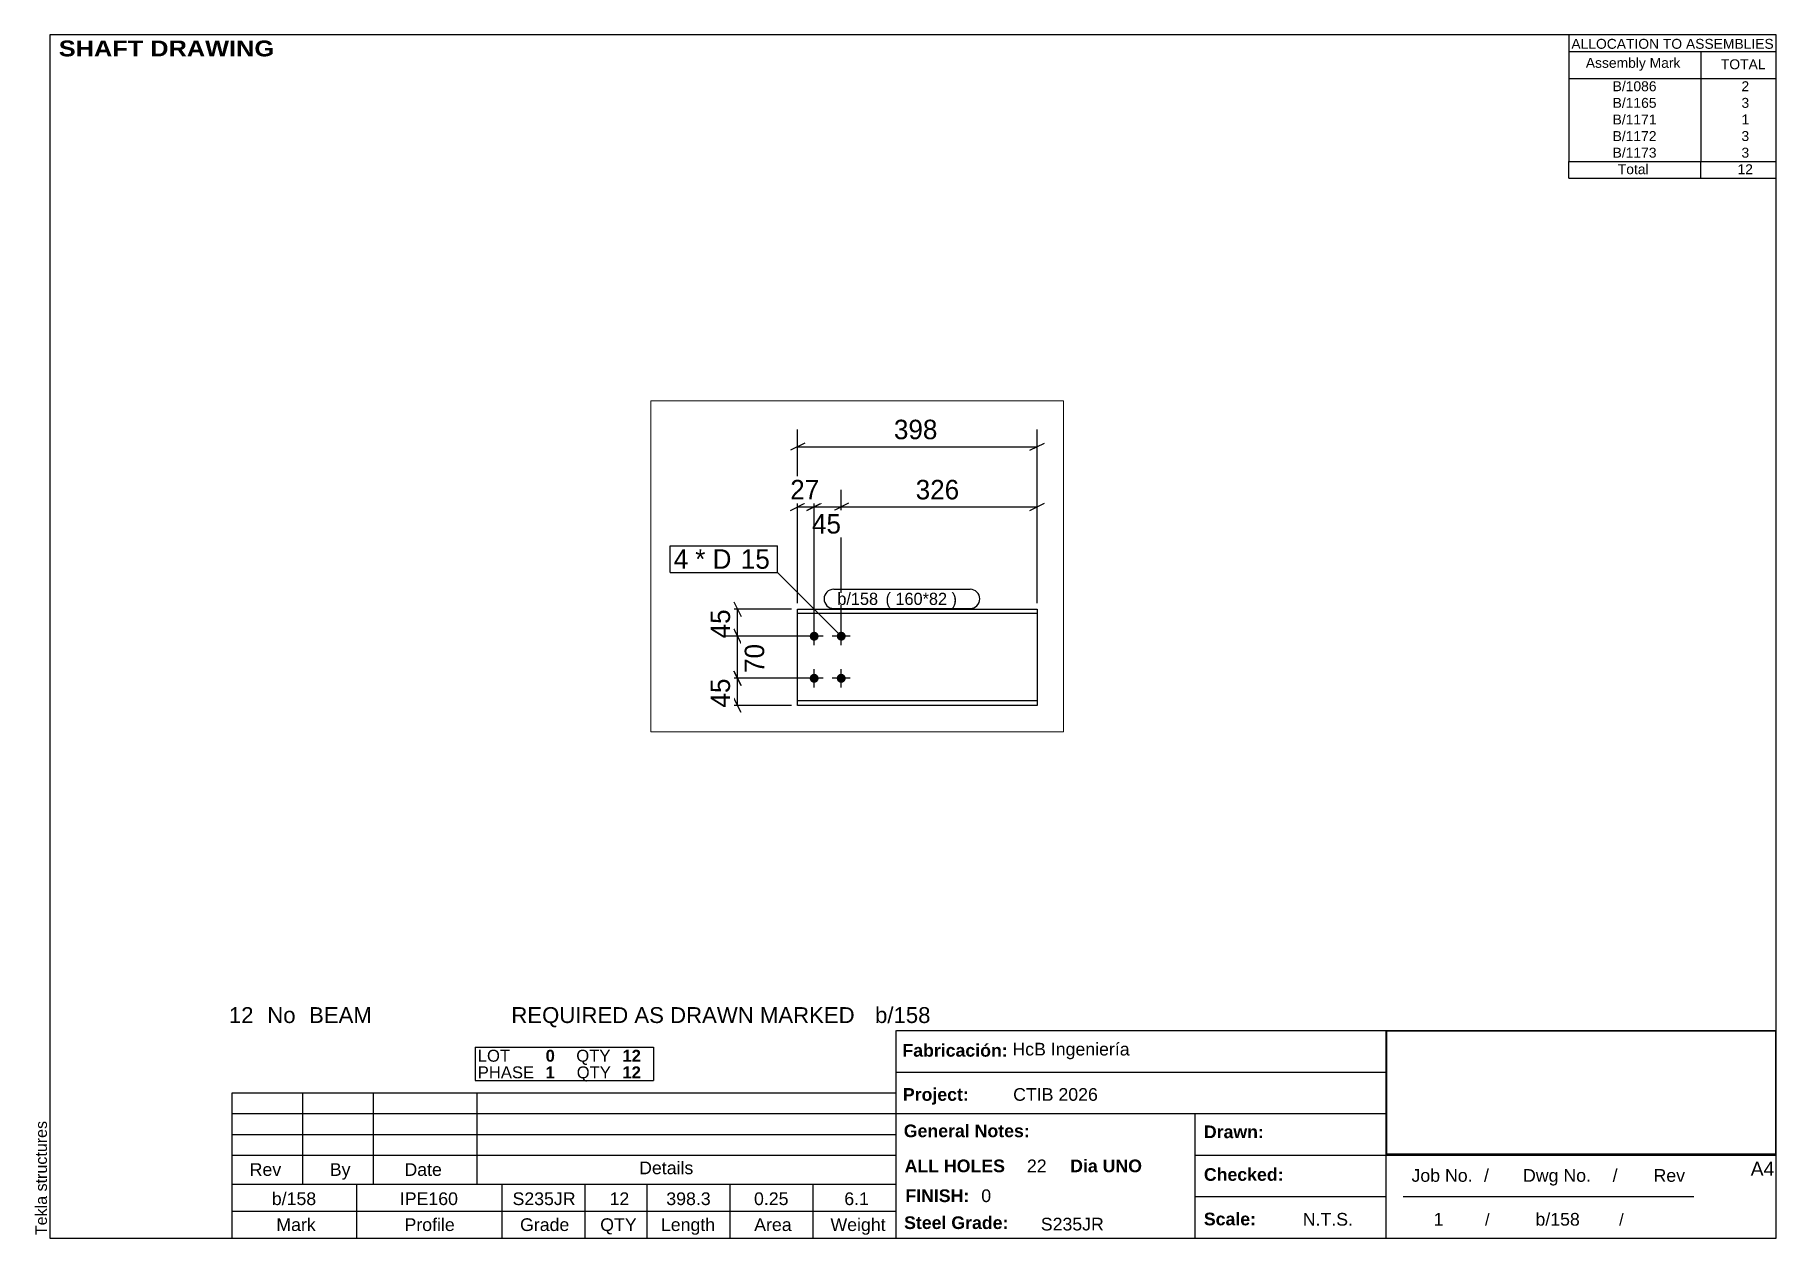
# Paper-space layout 'Layout1' of a CAD drawing. Header units: millimetres. Extents: x 2 to 292, y 5 to 205.
# The model-space entities are those that its viewports show. They can reach past a viewport. Long polylines and large blocks are cut down to what shows.
import ezdxf

# ---------------------------------------------------------------- set-up
doc = ezdxf.new("R2010")
doc.units = ezdxf.units.MM
doc.layers.add('Viewport layer', color=7, linetype='Continuous', plot=False)
doc.styles.add('Arial', font='ARIAL.TTF', dxfattribs={"height": 0.2})
doc.styles.add('Arial Black', font='ARIBLK.TTF', dxfattribs={"height": 0.2})
doc.styles.add('Arial Bold', font='ARIALBD.TTF', dxfattribs={"height": 0.2})
doc.styles.add('Comic Sans MS', font='COMIC.TTF', dxfattribs={"height": 0.2})

msp = doc.modelspace()

# ---------------------------------------------------------------- hatches: boundary and pattern name
at = {"linetype": 'Continuous'}
for points in [[(263.9, 159, -1), (278.9, 159, -1)], [(308.9, 159, -1), (323.9, 159, -1)], [(263.9, 89, -1), (278.9, 89, -1)], [(308.9, 89, -1), (323.9, 89, -1)]]:
    msp.add_hatch(color=3, dxfattribs=at).paths.add_polyline_path(points)

# ---------------------------------------------------------------- linework, layer by layer
at = {"color": 8, "linetype": 'Continuous'}
for p, q in [((243.9, 214), (243.9, 502.4)), ((642.2, 214), (642.2, 502.4)), ((255.9, 480), (231.9, 468)), ((243.9, 474), (642.2, 474)), ((630.2, 468), (654.2, 480)), ((243.9, 214), (243.9, 402.4)), ((259.4, 368), (283.4, 380)), ((271.4, 169), (271.4, 399.6)), ((328.4, 380), (304.4, 368)), ((328.4, 380), (304.4, 368)), ((316.4, 169), (316.4, 402.4)), ((316.4, 169), (316.4, 399.6)), ((630.2, 368), (654.2, 380)), ((642.2, 214), (642.2, 402.4)), ((271.4, 374), (316.4, 374)), ((316.4, 374), (642.2, 374)), ((233.9, 204), (115.5, 204)), ((137.9, 216), (149.9, 192)), ((143.9, 159), (143.9, 204)), ((261.4, 159), (115.5, 159)), ((149.9, 147), (137.9, 171)), ((261.4, 89), (118.3, 89)), ((149.9, 77), (137.9, 101)), ((233.9, 44), (115.5, 44)), ((149.9, 32), (137.9, 56))]:
    msp.add_line(p, q, dxfattribs=at)
at = {"color": 7, "linetype": 'Continuous'}
for p, q in [((210.3, 265.1), (210.3, 309.1)), ((316.4, 159), (210.3, 265.1)), ((243.9, 44), (243.9, 204)), ((243.9, 204), (642.2, 204)), ((642.2, 204), (642.2, 44)), ((642.2, 196.6), (243.9, 196.6)), ((642.2, 51.4), (243.9, 51.4)), ((642.2, 44), (243.9, 44))]:
    msp.add_line(p, q, dxfattribs=at)
at = {"color": 3, "linetype": 'Continuous'}
for p, q in [((271.4, 144), (271.4, 174)), ((316.4, 144), (316.4, 174)), ((286.4, 159), (256.4, 159)), ((331.4, 159), (301.4, 159)), ((286.4, 89), (256.4, 89)), ((271.4, 74), (271.4, 104)), ((331.4, 89), (301.4, 89)), ((316.4, 74), (316.4, 104))]:
    msp.add_line(p, q, dxfattribs=at)

# ---------------------------------------------------------------- wipeouts: each hides what was drawn before it
at = {"color": 0}
msp.add_wipeout([(64.1, 271.1), (64.1, 303.1), (38, 303.1), (38, 271.1)], dxfattribs=at)

# ---------------------------------------------------------------- next in the draw order: wipeouts: each hides what was drawn before it
for points in [[(488.6, 480), (488.6, 524.8), (397.6, 524.8), (397.6, 480)], [(524.8, 380), (524.8, 424.8), (433.8, 424.8), (433.8, 380)], [(326.4, 323.2), (326.4, 368), (261.4, 368), (261.4, 323.2)], [(64.1, 271.1), (64.1, 303.1), (38, 303.1), (38, 271.1)], [(137.9, 214), (93.1, 214), (93.1, 149), (137.9, 149)], [(384, 211), (384, 231), (309.9, 231), (309.9, 211)]]:
    msp.add_wipeout(points, dxfattribs=at)

# ---------------------------------------------------------------- next in the draw order: linework, layer by layer
at = {"color": 8, "linetype": 'Continuous'}
for p, q in [((231.9, 368), (255.9, 380)), ((283.4, 380), (259.4, 368)), ((271.4, 169), (271.4, 402.4)), ((243.9, 374), (271.4, 374)), ((261.4, 159), (118.3, 159)), ((137.9, 171), (149.9, 147)), ((143.9, 89), (143.9, 159))]:
    msp.add_line(p, q, dxfattribs=at)
at = {"color": 7, "linetype": 'Continuous'}
msp.add_line((32, 265.1), (32, 309.1), dxfattribs=at)

# ---------------------------------------------------------------- next in the draw order: texts
at = {"color": 3, "style": 'Comic Sans MS'}
for s, p in [('398', (404, 486.4)), ('326', (440.2, 386.4)), ('45', (267.8, 329.6))]:
    msp.add_text(s, height=32.38, dxfattribs=at).set_placement(p)
msp.add_text('45', height=32.38, rotation=90.0002, dxfattribs=at).set_placement((131.5, 155.4))

# ---------------------------------------------------------------- next in the draw order: wipeouts: each hides what was drawn before it
at = {"color": 0}
for points in [[(139.9, 271.1), (139.9, 303.1), (73.7, 303.1), (73.7, 271.1)], [(384, 211), (384, 231), (309.9, 231), (309.9, 211)]]:
    msp.add_wipeout(points, dxfattribs=at)

# ---------------------------------------------------------------- next in the draw order: linework, layer by layer
at = {"color": 7, "linetype": 'Continuous'}
msp.add_arc((303.9, 221), 16, 90, 270, dxfattribs=at)

# ---------------------------------------------------------------- next in the draw order: wipeouts: each hides what was drawn before it
at = {"color": 0}
for points in [[(290.1, 380), (290.1, 424.8), (225.2, 424.8), (225.2, 380)], [(139.9, 271.1), (139.9, 303.1), (73.7, 303.1), (73.7, 271.1)], [(524.8, 211), (524.8, 231), (390, 231), (390, 211)], [(194.7, 156.5), (149.9, 156.5), (149.9, 91.5), (194.7, 91.5)]]:
    msp.add_wipeout(points, dxfattribs=at)

# ---------------------------------------------------------------- next in the draw order: linework, layer by layer
at = {"color": 8, "linetype": 'Continuous'}
for p, q in [((261.4, 89), (115.5, 89)), ((137.9, 101), (149.9, 77)), ((143.9, 44), (143.9, 89))]:
    msp.add_line(p, q, dxfattribs=at)

# ---------------------------------------------------------------- next in the draw order: texts
at = {"color": 3, "style": 'Comic Sans MS'}
for s, height, p in [('27', 32.38, (231.6, 386.4)), ('4', 32.4, (38, 271.1)), ('* D', 32.38, (73.7, 271.1))]:
    msp.add_text(s, height=height, dxfattribs=at).set_placement(p)
msp.add_text('70', height=32.38, rotation=90.0002, dxfattribs=at).set_placement((188.3, 97.9))

# ---------------------------------------------------------------- next in the draw order: wipeouts: each hides what was drawn before it
at = {"color": 0}
for points in [[(194.7, 271.1), (194.7, 303.1), (149.5, 303.1), (149.5, 271.1)], [(524.8, 211), (524.8, 231), (390, 231), (390, 211)]]:
    msp.add_wipeout(points, dxfattribs=at)

# ---------------------------------------------------------------- next in the draw order: linework, layer by layer
at = {"color": 7, "linetype": 'Continuous'}
for p, q in [((303.9, 237), (530.8, 237)), ((303.9, 205), (530.8, 205))]:
    msp.add_line(p, q, dxfattribs=at)
msp.add_arc((530.8, 221), 16, 270, 90, dxfattribs=at)

# ---------------------------------------------------------------- next in the draw order: texts
at = {"color": 3, "style": 'Comic Sans MS'}
for s, height, p in [('b/158', 20.23, (309.9, 211)), ('(\xa0160*82\xa0) ', 20.234, (390, 211))]:
    msp.add_text(s, height=height, dxfattribs=at).set_placement(p)

# ---------------------------------------------------------------- next in the draw order: wipeouts: each hides what was drawn before it
at = {"color": 0}
for points in [[(194.7, 271.1), (194.7, 303.1), (149.5, 303.1), (149.5, 271.1)], [(137.9, 99), (93.1, 99), (93.1, 34), (137.9, 34)]]:
    msp.add_wipeout(points, dxfattribs=at)

# ---------------------------------------------------------------- next in the draw order: linework, layer by layer
at = {"color": 7, "linetype": 'Continuous'}
for p, q in [((32, 309.1), (210.3, 309.1)), ((32, 265.1), (210.3, 265.1))]:
    msp.add_line(p, q, dxfattribs=at)

# ---------------------------------------------------------------- next in the draw order: texts
at = {"color": 3, "style": 'Comic Sans MS'}
msp.add_text('15', height=32.38, dxfattribs=at).set_placement((149.5, 271.1))
msp.add_text('45', height=32.38, rotation=90.0002, dxfattribs=at).set_placement((131.5, 40.4))

psp = doc.layouts.get("Layout1")

# ---------------------------------------------------------------- linework, layer by layer
at = {"color": 5, "linetype": 'Continuous'}
for p, q in [((292, 205), (5, 205)), ((5, 205), (5, 5)), ((292, 5), (292, 205)), ((5, 5), (292, 5))]:
    psp.add_line(p, q, dxfattribs=at)
at = {"color": 7, "linetype": 'Continuous'}
for p, q in [((257.51, 205), (257.51, 197.75)), ((257.57, 202.24), (292, 202.24)), ((279.49, 202.24), (279.49, 197.75)), ((257.51, 197.75), (257.51, 195)), ((257.57, 197.75), (292, 197.75)), ((279.49, 197.75), (279.49, 195)), ((257.51, 195), (257.51, 192.24)), ((279.49, 195), (279.49, 192.24)), ((257.51, 192.24), (257.51, 189.47)), ((279.49, 192.24), (279.49, 189.47)), ((257.51, 189.47), (257.51, 186.72)), ((279.49, 189.47), (279.49, 186.72)), ((257.51, 186.72), (257.51, 183.96)), ((279.49, 186.72), (279.49, 183.96)), ((257.51, 181.19), (257.51, 183.95)), ((257.54, 183.95), (292, 183.95)), ((279.49, 181.19), (279.49, 183.95)), ((257.51, 181.19), (292, 181.19)), ((145.72, 5), (145.72, 39.5)), ((145.75, 39.5), (292, 39.5)), ((227.14, 5), (227.14, 39.5)), ((75.68, 36.74), (105.35, 36.74)), ((75.68, 36.74), (75.68, 33.98)), ((105.35, 36.74), (105.35, 33.98)), ((75.68, 33.98), (75.68, 31.22)), ((105.35, 33.98), (105.35, 31.22)), ((145.72, 32.6), (227.14, 32.6)), ((35.31, 13.97), (35.31, 29.15)), ((35.31, 29.15), (145.71, 29.15)), ((47.04, 13.97), (47.04, 29.15)), ((58.77, 13.97), (58.77, 29.15)), ((75.68, 31.22), (105.35, 31.22)), ((76.02, 13.97), (76.02, 29.15)), ((145.71, 13.97), (145.71, 29.15)), ((35.31, 25.7), (145.71, 25.7)), ((145.72, 25.7), (227.14, 25.7)), ((195.4, 5), (195.4, 25.7)), ((35.31, 22.25), (145.71, 22.25)), ((35.31, 18.8), (145.71, 18.8)), ((195.4, 18.8), (292, 18.8)), ((35.31, 13.96), (145.71, 13.97)), ((35.31, 9.49), (35.31, 13.96)), ((56.01, 9.49), (56.01, 13.97)), ((80.16, 9.49), (80.16, 13.97)), ((93.96, 9.49), (93.96, 13.97)), ((104.31, 9.49), (104.31, 13.97)), ((118.11, 9.49), (118.11, 13.97)), ((131.91, 9.49), (131.91, 13.97)), ((195.4, 11.9), (227.14, 11.9)), ((229.99, 11.92), (278.29, 11.92)), ((35.31, 9.48), (145.72, 9.49)), ((35.31, 5), (35.31, 9.48)), ((56.01, 5), (56.01, 9.48)), ((80.16, 5), (80.16, 9.48)), ((93.96, 5), (93.96, 9.48)), ((104.31, 5), (104.31, 9.48)), ((118.11, 5), (118.11, 9.48)), ((131.91, 5), (131.91, 9.48))]:
    psp.add_line(p, q, dxfattribs=at)
at = {"color": 2, "linetype": 'Continuous'}
for p, q in [((227.28, 39.46), (291.86, 39.46)), ((227.29, 19.02), (227.29, 39.46)), ((291.96, 19.03), (291.96, 39.47)), ((227.28, 19.03), (291.86, 19.03))]:
    psp.add_line(p, q, dxfattribs=at)

# ---------------------------------------------------------------- texts
at = {"color": 7}
for s, height, style, p in [(' SHAFT DRAWING', 2.6342, 'Arial Black', (5.3, 201.42)), ('ALLOCATION TO ASSEMBLIES', 1.6475, 'Arial', (257.95, 202.68)), ('Assembly Mark', 1.6475, 'Arial', (260.35, 199.52)), ('TOTAL', 1.648, 'Arial', (282.81, 199.28)), ('12', 2.636, 'Arial', (34.75, 40.76)), ('REQUIRED AS DRAWN MARKED', 2.636, 'Arial', (81.71, 40.76)), ('b/158', 2.636, 'Arial', (142.18, 40.76)), ('No', 2.636, 'Arial', (41.13, 40.76)), ('BEAM', 2.636, 'Arial', (48.08, 40.76)), ('b/158', 2.109, 'Arial', (41.89, 10.5)), ('IPE160', 2.109, 'Arial', (63.17, 10.5)), ('S235JR', 2.109, 'Arial', (81.91, 10.5)), ('12', 2.109, 'Arial', (98.04, 10.5)), ('398.3', 2.109, 'Arial', (107.48, 10.5)), ('0.25', 2.109, 'Arial', (122.06, 10.5)), ('6.1', 2.109, 'Arial', (137.07, 10.5)), ('FINISH:', 2.107, 'Arial Bold', (147.22, 11)), ('0', 2.11, 'Arial', (159.84, 11))]:
    psp.add_text(s, height=height, dxfattribs=dict(at, style=style)).set_placement(p)
at = {"color": 7, "linetype": 'Continuous'}
for s, height, style, p in [('B/1086', 1.648, 'Arial', (264.81, 195.63)), ('2', 1.65, 'Arial', (286.23, 195.63)), ('B/1165', 1.648, 'Arial', (264.81, 192.87)), ('3', 1.65, 'Arial', (286.23, 192.87)), ('B/1171', 1.648, 'Arial', (264.81, 190.11)), ('1', 1.65, 'Arial', (286.23, 190.11)), ('B/1172', 1.648, 'Arial', (264.81, 187.35)), ('3', 1.65, 'Arial', (286.23, 187.35)), ('B/1173', 1.648, 'Arial', (264.81, 184.59)), ('3', 1.65, 'Arial', (286.23, 184.59)), ('Total', 1.648, 'Arial', (265.67, 181.84)), ('12', 1.648, 'Arial', (285.57, 181.84)), ('LOT', 1.977, 'Arial', (76.13, 34.33)), ('0', 1.98, 'Arial Bold', (87.41, 34.33)), ('QTY', 1.977, 'Arial', (92.51, 34.33)), ('12', 1.976, 'Arial Bold', (100.18, 34.33)), ('Fabricación:', 2.1074, 'Arial Bold', (146.73, 35.16)), ('HcB Ingeniería', 2.1088, 'Arial', (165.02, 35.36)), ('PHASE', 1.977, 'Arial', (76.13, 31.57)), ('1', 1.98, 'Arial Bold', (87.41, 31.57)), ('QTY', 1.977, 'Arial', (92.58, 31.57)), ('12', 1.976, 'Arial Bold', (100.18, 31.57)), ('Project:', 2.107, 'Arial Bold', (146.81, 27.83)), ('CTIB 2026', 2.109, 'Arial', (165.14, 27.83)), ('General Notes:', 2.1074, 'Arial Bold', (146.96, 21.78)), ('Drawn:', 2.107, 'Arial Bold', (196.85, 21.62)), ('Rev', 2.109, 'Arial', (38.21, 15.35)), ('By', 2.109, 'Arial', (51.53, 15.35)), ('Date', 2.109, 'Arial', (63.94, 15.35)), ('Details', 2.109, 'Arial', (102.96, 15.63)), ('ALL HOLES', 2.107, 'Arial Bold', (147.1, 15.96)), ('22', 2.109, 'Arial', (167.43, 15.96)), ('Dia UNO', 2.107, 'Arial Bold', (174.62, 15.96)), ('A4', 2.307, 'Arial', (287.76, 15.38)), ('Checked:', 2.107, 'Arial Bold', (196.85, 14.53)), ('Job No.', 2.109, 'Arial', (231.37, 14.37)), ('/', 2.11, 'Arial', (243.42, 14.37)), ('Dwg No.', 2.109, 'Arial', (249.91, 14.37)), ('/', 2.11, 'Arial', (264.81, 14.37)), ('Rev', 2.109, 'Arial', (271.61, 14.37)), ('Steel Grade:', 2.1074, 'Arial Bold', (147.01, 6.52)), ('Scale:', 2.107, 'Arial Bold', (196.85, 7.13)), ('N.T.S.', 2.109, 'Arial', (213.29, 7.08)), ('1', 2.11, 'Arial', (235.04, 7.08)), ('/', 1.98, 'Arial', (243.58, 7.08)), ('b/158', 2.109, 'Arial', (251.98, 7.08)), ('/', 1.98, 'Arial', (265.88, 7.08)), ('Mark', 2.109, 'Arial', (42.64, 6.19)), ('Profile', 2.109, 'Arial', (63.95, 6.19)), ('Grade', 2.109, 'Arial', (83.16, 6.19)), ('QTY', 2.109, 'Arial', (96.49, 6.19)), ('Length', 2.109, 'Arial', (106.58, 6.19)), ('Area', 2.109, 'Arial', (122.09, 6.19)), ('Weight', 2.109, 'Arial', (134.77, 6.19)), ('S235JR', 2.109, 'Arial', (169.74, 6.28))]:
    psp.add_text(s, height=height, dxfattribs=dict(at, style=style)).set_placement(p)
at = {"color": 174, "linetype": 'Continuous', "style": 'Arial'}
psp.add_text('Tekla structures', height=1.9102, rotation=90, dxfattribs=at).set_placement((4.5, 5.5))

# ---------------------------------------------------------------- viewports
at = {"layer": 'Viewport layer', "view_target_point": (343.11, 275.2)}
psp.add_viewport(center=(139.23, 116.67), size=(68.62, 55.04), view_center_point=(0, 0), view_height=550.4, dxfattribs=at)

doc.saveas('drawing.dxf')
